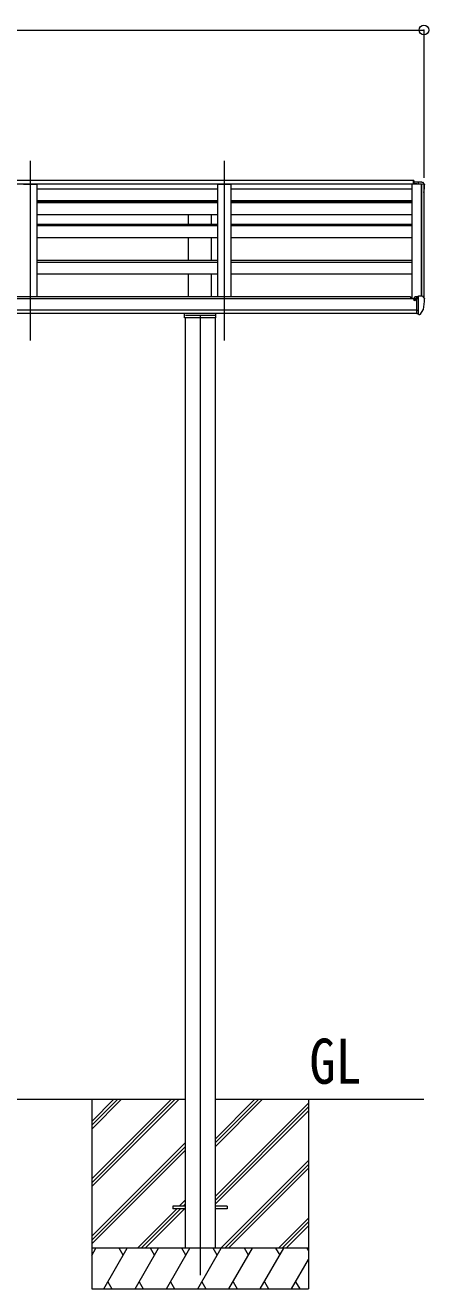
# Model space of a CAD drawing. Units: millimetres at full size; details may follow other scales. Extents: x -9783 to 9892, y -6828 to 6752.
# Drawn here: x 5300 to 6788, y -4373 to 293 of the extents above; entities that cross this region are included whole.
import ezdxf
from ezdxf.enums import TextEntityAlignment as Align

# ---------------------------------------------------------------- set-up
doc = ezdxf.new("R2010")
doc.units = ezdxf.units.MM
doc.header["$LTSCALE"] = 35
doc.header["$PDMODE"] = 32
doc.header["$PDSIZE"] = 35
for name, color, linetype, lineweight in [('0-0_0', 7, 'Continuous', 9), ('0-1_本体', 4, 'Continuous', 9), ('0-2_部品', 7, 'Continuous', 9), ('0-8_PARTS2', 2, 'Continuous', 9), ('0-A_寸法', 6, 'Continuous', 9)]:
    doc.layers.add(name, color=color, linetype=linetype, lineweight=lineweight)
doc.styles.add('ＭＳ ゴシック', font='')
doc.styles.get('ＭＳ ゴシック').set_extended_font_data('MS Gothic')

msp = doc.modelspace()

# ---------------------------------------------------------------- linework, layer by layer
at = {"layer": '0-0_0'}
for p, q in [((4299.72, -3672.74), (5889.72, -3672.74)), ((5544.72, -3754.78), (5626.76, -3672.74)), ((5544.72, -3768.92), (5640.91, -3672.74)), ((5544.72, -3783.07), (5655.05, -3672.74)), ((5544.72, -3995.2), (5867.18, -3672.74)), ((5544.72, -3981.05), (5853.04, -3672.74)), ((5544.72, -3966.91), (5838.9, -3672.74)), ((5544.72, -3672.74), (5544.72, -4372.73)), ((5999.72, -3820.28), (6147.26, -3672.74)), ((5999.72, -3834.42), (6161.41, -3672.74)), ((5999.72, -3848.56), (6175.55, -3672.74)), ((5999.72, -3672.74), (6770.72, -3672.74)), ((6344.72, -3672.74), (6344.72, -4372.73)), ((5999.72, -4032.41), (6344.72, -3687.41)), ((5999.72, -4046.55), (6344.72, -3701.56)), ((5999.72, -4060.7), (6344.72, -3715.7)), ((5544.72, -4179.04), (5889.72, -3834.05)), ((5544.72, -4193.19), (5889.72, -3848.19)), ((5544.72, -4207.33), (5889.72, -3862.33)), ((6021.52, -4222.73), (6344.72, -3899.55)), ((6035.67, -4222.73), (6344.72, -3913.69)), ((6049.81, -4222.73), (6344.72, -3927.83)), ((5867.66, -4068.24), (5889.72, -4046.18)), ((5713.16, -4222.73), (5858.66, -4077.24)), ((5727.3, -4222.73), (5872.8, -4077.24)), ((5741.44, -4222.73), (5886.94, -4077.24)), ((5881.8, -4068.24), (5889.72, -4060.32)), ((6233.66, -4222.73), (6344.72, -4111.68)), ((6247.8, -4222.73), (6344.72, -4125.82)), ((6261.94, -4222.73), (6344.72, -4139.96)), ((5544.72, -4250.24), (5560.6, -4222.73)), ((6344.72, -4222.73), (5544.72, -4222.73)), ((5589.46, -4372.73), (5676.06, -4222.73)), ((5661.06, -4248.72), (5646.06, -4222.73)), ((5704.93, -4372.73), (5791.54, -4222.73)), ((5776.53, -4248.72), (5761.53, -4222.73)), ((5820.4, -4372.73), (5907.01, -4222.73)), ((5892, -4248.72), (5877, -4222.73)), ((5935.87, -4372.73), (6022.48, -4222.73)), ((6007.47, -4248.72), (5992.47, -4222.73)), ((6051.34, -4372.73), (6137.95, -4222.73)), ((6122.95, -4248.72), (6107.94, -4222.73)), ((6166.81, -4372.73), (6253.42, -4222.73)), ((6223.42, -4222.73), (6238.42, -4248.72)), ((6338.88, -4222.73), (6344.72, -4232.83)), ((6282.28, -4372.73), (6344.72, -4264.6)), ((5544.72, -4372.73), (6344.72, -4372.73)), ((5604.46, -4346.76), (5619.46, -4372.73)), ((5719.93, -4346.75), (5734.93, -4372.73)), ((5835.4, -4346.75), (5850.4, -4372.73)), ((5950.87, -4346.75), (5965.87, -4372.73)), ((6066.34, -4346.75), (6081.34, -4372.73)), ((6181.81, -4346.76), (6196.81, -4372.73)), ((6297.28, -4346.76), (6312.28, -4372.73))]:
    msp.add_line(p, q, dxfattribs=at)
at = {"layer": '0-1_本体'}
for p, q in [((6731.22, -279.66), (6731.22, -294.1)), ((6733.72, -294.1), (1758.21, -294.1)), ((5293.72, -294.1), (5343.72, -294.1)), ((5343.72, -709.99), (5343.72, -294.1)), ((5343.72, -310.64), (6009.72, -310.64)), ((6009.72, -709.99), (6009.72, -294.1)), ((6009.72, -294.1), (6059.72, -294.1)), ((6059.72, -709.99), (6059.72, -294.1)), ((6059.72, -310.64), (6725.72, -310.64)), ((6725.72, -294.1), (6725.72, -716.4)), ((6761.64, -294.3), (6761.02, -295.92)), ((6761.72, -294.19), (6761.72, -706.55)), ((6769.77, -294.52), (6761.93, -294.11)), ((6770.71, -295.41), (6770.72, -713.09)), ((5343.72, -354.18), (6009.72, -354.18)), ((6009.72, -356.55), (5343.72, -356.55)), ((6009.72, -359.53), (5343.72, -359.53)), ((6009.72, -362.16), (5343.72, -362.16)), ((5902.22, -359.53), (5902.22, -356.55)), ((5987.22, -359.53), (5987.22, -356.55)), ((6059.72, -354.18), (6725.72, -354.18)), ((6059.72, -356.67), (6725.72, -356.67)), ((6725.72, -359.53), (6059.72, -359.53)), ((6725.72, -362.16), (6059.72, -362.16)), ((6009.72, -406.9), (5343.72, -406.9)), ((5902.22, -442.87), (5902.22, -406.9)), ((5987.22, -442.87), (5987.22, -406.9)), ((6725.72, -406.9), (6059.72, -406.9)), ((6009.72, -442.87), (5343.72, -442.87)), ((6009.72, -447.72), (5343.72, -447.72)), ((6725.72, -442.87), (6059.72, -442.87)), ((6725.72, -447.72), (6059.72, -447.72)), ((6009.72, -491.96), (5343.72, -491.96)), ((5902.22, -576.15), (5902.22, -491.96)), ((5987.22, -576.15), (5987.22, -491.96)), ((6725.72, -491.96), (6059.72, -491.96)), ((6009.72, -576.15), (5343.72, -576.15)), ((6009.72, -583.05), (5343.72, -583.05)), ((6725.72, -576.15), (6059.72, -576.15)), ((6725.72, -583.05), (6059.72, -583.05)), ((6009.72, -626.6), (5343.72, -626.6)), ((5902.22, -709.99), (5902.22, -626.6)), ((5987.22, -709.99), (5987.22, -626.6)), ((6725.72, -626.6), (6059.72, -626.6)), ((1745.22, -716.4), (6744.22, -716.4)), ((6720.72, -709.99), (1768.72, -709.99)), ((6720.72, -709.99), (6720.72, -716.4)), ((1745.22, -757.92), (6744.22, -757.92)), ((1745.22, -769.77), (6744.22, -769.77)), ((5889.72, -786.7), (5889.72, -4222.73)), ((5999.72, -786.7), (5999.72, -4222.73))]:
    msp.add_line(p, q, dxfattribs=at)
for points in [[(6733.72, -279.66), (1758.21, -279.66), (1758.21, -294.1)], [(6761.02, -706.55), (6761.02, -294.1), (6725.72, -294.1)]]:
    msp.add_lwpolyline(points, dxfattribs=at)
msp.add_circle((6736.74, -721.05), 3, dxfattribs=at)
for centre, radius, start, end in [((6761.92, -294.41), 0.301, 87.13321, 158.93673), ((6769.72, -295.52), 1, 6.23034, 87)]:
    msp.add_arc(centre, radius, start, end, dxfattribs=at)
at = {"layer": '0-2_部品'}
for p, q in [((6733.72, -279.66), (6731.22, -279.66)), ((6732.72, -279.66), (6732.72, -294.1)), ((6733.72, -279.66), (6733.72, -294.1)), ((6744.22, -286.02), (6734.22, -286.11)), ((6734.22, -291.21), (6734.22, -286.11)), ((6734.22, -291.21), (6744.22, -291.21)), ((6762.72, -286.02), (6744.22, -286.02)), ((6744.22, -294.1), (6744.22, -291.21)), ((6750.72, -294.1), (6750.72, -286.02)), ((6762.72, -286.02), (6765.05, -286.17)), ((6765.81, -286.59), (6769.87, -292.4)), ((6772.72, -295.39), (6772.72, -296.02)), ((6734.22, -712.4), (6734.22, -716.38)), ((6749.22, -711.24), (6735.22, -711.29)), ((6738.72, -711.28), (6738.72, -709.38)), ((6739.22, -721.47), (6738.92, -721.47)), ((6739.74, -721.47), (6739.22, -721.47)), ((6739.54, -708.97), (6749.22, -708.24)), ((6744.22, -716.28), (6750.72, -715.89)), ((6749.22, -707.47), (6750.72, -707.47)), ((6749.22, -707.47), (6749.22, -713.64)), ((6750.72, -775.05), (6750.72, -706.55)), ((6765.81, -707.12), (6769.87, -712.93)), ((6772.72, -715.92), (6772.72, -716.55)), ((5890.72, -777.45), (5998.72, -777.45)), ((6744.22, -771.85), (6749.72, -771.85)), ((6750.22, -772.85), (6749.72, -771.85)), ((6750.72, -772.85), (6750.22, -772.85)), ((6752.22, -774.96), (6750.72, -775.05)), ((6752.22, -774.96), (6755.92, -774.73)), ((6758.34, -773.24), (6768.08, -757.86))]:
    msp.add_line(p, q, dxfattribs=at)
at = {"layer": '0-2_部品', "color": 4}
for p, q in [((5889.72, -4068.24), (5844.72, -4068.24)), ((5844.72, -4068.24), (5844.72, -4077.24)), ((5889.72, -4077.24), (5844.72, -4077.24)), ((6044.72, -4068.24), (5999.72, -4068.24)), ((6044.72, -4077.24), (5999.72, -4077.24)), ((6044.72, -4068.24), (6044.72, -4077.24))]:
    msp.add_line(p, q, dxfattribs=at)
at = {"layer": '0-2_部品'}
for points in [[(6734.22, -719.85), (6734.22, -721.47), (6733.74, -721.47)], [(6738.92, -720.28), (6738.92, -721.47), (6734.22, -721.47)], [(6739.54, -708.97), (6739.37, -708.98), (6739.22, -709.02), (6739.07, -709.06), (6738.95, -709.11), (6738.85, -709.17), (6738.78, -709.24), (6738.73, -709.31), (6738.72, -709.38)], [(6744.22, -771.85), (6744.22, -713.64), (6749.22, -713.64)], [(6750.72, -706.55), (6762.72, -706.55), (6765.05, -706.69)], [(6001.72, -769.77), (6001.72, -786.7), (5887.72, -786.7), (5887.72, -769.77)], [(6750.72, -761.16), (6747.55, -760.75), (6744.22, -760.32)]]:
    msp.add_lwpolyline(points, dxfattribs=at)
for centre, radius, start, end in [((6764.99, -287.16), 1, 35, 86.5), ((6769.72, -295.39), 3, 0, 87), ((6570.72, -296.02), 202, 351.91451, 0), ((6736.72, -721.47), 2.5, 28.35764, 180), ((6736.72, -721.47), 2.5, 0, 28.35764), ((6764.99, -707.69), 1, 35, 86.5), ((6580.22, -716.55), 192.49, 347.8767, 359.9992), ((6769.72, -715.92), 3, 0, 87), ((6755.74, -771.74), 3, 273.5, 330), ((6765.49, -756.36), 3, 330, 348.16652)]:
    msp.add_arc(centre, radius, start, end, dxfattribs=at)
msp.add_ellipse((6735.22, -712.4), major_axis=(0.02, 1.1), ratio=0.906239, start_param=0.0206394, end_param=1.5914357, dxfattribs=at)
at = {"layer": '0-8_PARTS2'}
for p, q in [((5318.72, -870.39), (5318.72, -207.87)), ((6034.72, -870.39), (6034.72, -207.87)), ((5944.72, -776.6), (5944.72, -4322.73))]:
    msp.add_line(p, q, dxfattribs=at)
at = {"layer": '0-A_寸法'}
for p, q in [((1718.72, 275.62), (6770.72, 275.62)), ((6770.72, 275.62), (6770.72, -270))]:
    msp.add_line(p, q, dxfattribs=at)
msp.add_point((6770.72, 275.62), dxfattribs=at)

# ---------------------------------------------------------------- texts
at = {"layer": '0-0_0', "style": 'ＭＳ ゴシック', "width": 0.85}
msp.add_text('GL', height=166.8, dxfattribs=at).set_placement((6347.93, -3665.8), align=Align.BOTTOM_LEFT)

doc.saveas('drawing.dxf')
